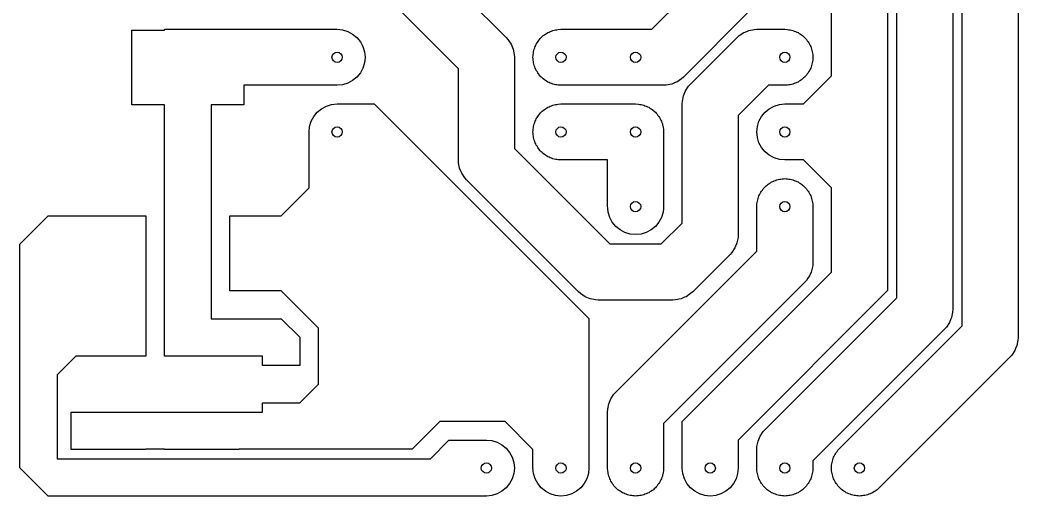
# Model space of a CAD drawing. Extents: x 33.7 to 69.8, y -82.2 to -44.8.
# Drawn here: x 35.88 to 69.85, y -82.23 to -66.04 of the extents above; entities that cross this region are included whole.
import ezdxf

# ---------------------------------------------------------------- set-up
doc = ezdxf.new("R2010")
doc.units = 0
doc.layers.add('BLACK', color=7, linetype='CONTINUOUS')

msp = doc.modelspace()

# ---------------------------------------------------------------- linework, layer by layer
at = {"layer": 'BLACK', "linetype": 'CONTINUOUS'}
for p, q in [((69.85, -59.055), (69.85, -76.835)), ((67.945, -76.440462), (67.945, -59.449538)), ((67.6275, -60.0075), (67.6275, -75.8825)), ((65.7225, -75.487962), (65.7225, -60.402038)), ((65.4045, -60.648161), (65.4045, -75.241839)), ((49.886019, -64.096481), (52.426019, -66.63648)), ((57.390462, -66.3575), (59.65148, -64.096481)), ((63.5, -67.945), (63.5, -64.135)), ((50.8, -67.704538), (48.817962, -65.7225)), ((60.719539, -65.7225), (58.458519, -67.983519)), ((39.6875, -68.922501), (39.6875, -66.382501)), ((39.6875, -66.382501), (40.798751, -66.382501)), ((40.798751, -66.372375), (40.803108, -66.361857)), ((40.798751, -66.382501), (40.798751, -66.372375)), ((40.803108, -66.361857), (40.813626, -66.3575)), ((40.813626, -66.3575), (46.657626, -66.3575)), ((46.657626, -66.3575), (46.660483, -66.358683)), ((46.660483, -66.358683), (46.6725, -66.3575)), ((46.6725, -66.3575), (46.858324, -66.375802)), ((46.858324, -66.375802), (47.037006, -66.430005)), ((47.037006, -66.430005), (47.201681, -66.518025)), ((47.201681, -66.518025), (47.346019, -66.636481)), ((53.655151, -66.606796), (53.68824, -66.573708)), ((53.68824, -66.573708), (53.727144, -66.547712)), ((53.727144, -66.547712), (53.763319, -66.518025)), ((53.763319, -66.518025), (53.80459, -66.495964)), ((53.80459, -66.495964), (53.843495, -66.46997)), ((53.843495, -66.46997), (53.886726, -66.452062)), ((53.886726, -66.452062), (53.927994, -66.430005)), ((53.927994, -66.430005), (53.972769, -66.416422)), ((53.972769, -66.416422), (54.016004, -66.398514)), ((54.016004, -66.398514), (54.061898, -66.389385)), ((54.061898, -66.389385), (54.106676, -66.375802)), ((54.106676, -66.375802), (54.153248, -66.371215)), ((54.153248, -66.371215), (54.199139, -66.362087)), ((54.199139, -66.362087), (54.2925, -66.3575)), ((54.2925, -66.3575), (56.832501, -66.3575)), ((56.832501, -66.3575), (57.390462, -66.3575)), ((60.286481, -66.636481), (60.35574, -66.573708)), ((60.35574, -66.573708), (60.510994, -66.46997)), ((60.510994, -66.46997), (60.561521, -66.449041)), ((60.561521, -66.449041), (60.683504, -66.398514)), ((60.683504, -66.398514), (60.866639, -66.362087)), ((60.866639, -66.362087), (60.96, -66.3575)), ((60.96, -66.3575), (61.9125, -66.3575)), ((61.9125, -66.3575), (62.005861, -66.362087)), ((62.005861, -66.362087), (62.051751, -66.371215)), ((62.051751, -66.371215), (62.098324, -66.375802)), ((62.098324, -66.375802), (62.143101, -66.389385)), ((62.143101, -66.389385), (62.188996, -66.398514)), ((62.188996, -66.398514), (62.23223, -66.416422)), ((62.23223, -66.416422), (62.277006, -66.430005)), ((62.277006, -66.430005), (62.318273, -66.452062)), ((62.318273, -66.452062), (62.361505, -66.46997)), ((62.361505, -66.46997), (62.400409, -66.495964)), ((62.400409, -66.495964), (62.441681, -66.518025)), ((62.441681, -66.518025), (62.477855, -66.547712)), ((62.477855, -66.547712), (62.51676, -66.573708)), ((62.51676, -66.573708), (62.549848, -66.606796)), ((47.346019, -66.636481), (47.464475, -66.780819)), ((47.464475, -66.780819), (47.552495, -66.945494)), ((52.426019, -66.63648), (52.488792, -66.70574)), ((52.488792, -66.70574), (52.59253, -66.860994)), ((52.59253, -66.860994), (52.59253, -66.860995)), ((52.59253, -66.860995), (52.663986, -67.033504)), ((53.412505, -66.945494), (53.434562, -66.904226)), ((53.434562, -66.904226), (53.45247, -66.860995)), ((53.45247, -66.860995), (53.478464, -66.82209)), ((53.478464, -66.82209), (53.500525, -66.780819)), ((53.500525, -66.780819), (53.530212, -66.744644)), ((53.530212, -66.744644), (53.556208, -66.70574)), ((53.556208, -66.70574), (53.589296, -66.672651)), ((53.589296, -66.672651), (53.618981, -66.636481)), ((53.618981, -66.636481), (53.655151, -66.606796)), ((58.698981, -68.223981), (60.286481, -66.636481)), ((62.549848, -66.606796), (62.586019, -66.636481)), ((62.586019, -66.636481), (62.615703, -66.672651)), ((62.615703, -66.672651), (62.648792, -66.70574)), ((62.648792, -66.70574), (62.674787, -66.744644)), ((62.674787, -66.744644), (62.704475, -66.780819)), ((62.704475, -66.780819), (62.726535, -66.82209)), ((62.726535, -66.82209), (62.75253, -66.860995)), ((62.75253, -66.860995), (62.770437, -66.904226)), ((62.770437, -66.904226), (62.792495, -66.945494)), ((47.552495, -66.945494), (47.606698, -67.124176)), ((47.606698, -67.124176), (47.625, -67.31)), ((52.663986, -67.033504), (52.700413, -67.216639)), ((52.700413, -67.216639), (52.705, -67.31)), ((53.34, -67.31), (53.344587, -67.263427)), ((53.344587, -67.216639), (53.353715, -67.170748)), ((53.344587, -67.263427), (53.344587, -67.216639)), ((53.353715, -67.170748), (53.358302, -67.124176)), ((53.358302, -67.124176), (53.371885, -67.079398)), ((53.371885, -67.079398), (53.381014, -67.033504)), ((53.381014, -67.033504), (53.398922, -66.990269)), ((53.398922, -66.990269), (53.412505, -66.945494)), ((62.792495, -66.945494), (62.806077, -66.990269)), ((62.806077, -66.990269), (62.823986, -67.033504)), ((62.823986, -67.033504), (62.833114, -67.079398)), ((62.833114, -67.079398), (62.846698, -67.124176)), ((62.846698, -67.124176), (62.851284, -67.170748)), ((62.851284, -67.170748), (62.860413, -67.216639)), ((62.860413, -67.216639), (62.860413, -67.263427)), ((62.860413, -67.263427), (62.865, -67.31)), ((47.606698, -67.495824), (47.552495, -67.674506)), ((47.625, -67.31), (47.606698, -67.495824)), ((52.705, -67.31), (52.705, -70.407962)), ((53.344587, -67.356572), (53.34, -67.31)), ((53.344587, -67.403361), (53.344587, -67.356572)), ((53.353715, -67.449251), (53.344587, -67.403361)), ((53.358302, -67.495824), (53.353715, -67.449251)), ((53.371885, -67.540601), (53.358302, -67.495824)), ((53.381014, -67.586496), (53.371885, -67.540601)), ((53.398922, -67.62973), (53.381014, -67.586496)), ((62.823986, -67.586496), (62.806077, -67.62973)), ((62.833114, -67.540601), (62.823986, -67.586496)), ((62.846698, -67.495824), (62.833114, -67.540601)), ((62.851284, -67.449251), (62.846698, -67.495824)), ((62.860413, -67.403361), (62.851284, -67.449251)), ((62.865, -67.31), (62.860413, -67.356572)), ((62.860413, -67.356572), (62.860413, -67.403361)), ((47.464475, -67.839181), (47.346019, -67.983519)), ((47.552495, -67.674506), (47.464475, -67.839181)), ((50.8, -70.8025), (50.8, -67.704538)), ((53.412505, -67.674506), (53.398922, -67.62973)), ((53.434562, -67.715773), (53.412505, -67.674506)), ((53.45247, -67.759005), (53.434562, -67.715773)), ((53.478464, -67.797909), (53.45247, -67.759005)), ((53.500525, -67.839181), (53.478464, -67.797909)), ((53.530212, -67.875355), (53.500525, -67.839181)), ((53.556208, -67.91426), (53.530212, -67.875355)), ((53.589296, -67.947348), (53.556208, -67.91426)), ((62.5475, -68.8975), (63.5, -67.945)), ((62.648792, -67.91426), (62.615703, -67.947348)), ((62.674787, -67.875355), (62.648792, -67.91426)), ((62.704475, -67.839181), (62.674787, -67.875355)), ((62.726535, -67.797909), (62.704475, -67.839181)), ((62.75253, -67.759005), (62.726535, -67.797909)), ((62.770437, -67.715773), (62.75253, -67.759005)), ((62.792495, -67.674506), (62.770437, -67.715773)), ((62.806077, -67.62973), (62.792495, -67.674506)), ((46.657626, -68.2625), (43.4975, -68.2625)), ((43.4975, -68.2625), (43.4975, -68.922501)), ((46.660483, -68.261316), (46.657626, -68.2625)), ((46.6725, -68.2625), (46.660483, -68.261316)), ((46.858324, -68.244198), (46.6725, -68.2625)), ((47.037006, -68.189995), (46.858324, -68.244198)), ((47.201681, -68.101975), (47.037006, -68.189995)), ((47.346019, -67.983519), (47.201681, -68.101975)), ((53.618981, -67.983519), (53.589296, -67.947348)), ((53.655151, -68.013203), (53.618981, -67.983519)), ((53.68824, -68.046292), (53.655151, -68.013203)), ((53.727144, -68.072287), (53.68824, -68.046292)), ((53.763319, -68.101975), (53.727144, -68.072287)), ((53.80459, -68.124035), (53.763319, -68.101975)), ((53.843495, -68.15003), (53.80459, -68.124035)), ((53.886726, -68.167937), (53.843495, -68.15003)), ((53.927994, -68.189995), (53.886726, -68.167937)), ((53.972769, -68.203577), (53.927994, -68.189995)), ((54.016004, -68.221486), (53.972769, -68.203577)), ((54.061898, -68.230614), (54.016004, -68.221486)), ((54.106676, -68.244198), (54.061898, -68.230614)), ((54.153248, -68.248784), (54.106676, -68.244198)), ((54.199139, -68.257913), (54.153248, -68.248784)), ((54.2925, -68.2625), (54.199139, -68.257913)), ((56.832501, -68.2625), (54.2925, -68.2625)), ((57.785, -68.2625), (56.832501, -68.2625)), ((57.878361, -68.257913), (57.785, -68.2625)), ((58.061496, -68.221486), (57.878361, -68.257913)), ((58.183478, -68.170958), (58.061496, -68.221486)), ((58.234006, -68.15003), (58.183478, -68.170958)), ((58.38926, -68.046292), (58.234006, -68.15003)), ((58.458519, -67.983519), (58.38926, -68.046292)), ((58.636208, -68.29324), (58.698981, -68.223981)), ((61.354538, -68.2625), (60.325, -69.292038)), ((61.9125, -68.2625), (61.354538, -68.2625)), ((62.005861, -68.257913), (61.9125, -68.2625)), ((62.051751, -68.248784), (62.005861, -68.257913)), ((62.098324, -68.244198), (62.051751, -68.248784)), ((62.143101, -68.230614), (62.098324, -68.244198)), ((62.188996, -68.221486), (62.143101, -68.230614)), ((62.23223, -68.203577), (62.188996, -68.221486)), ((62.277006, -68.189995), (62.23223, -68.203577)), ((62.318273, -68.167937), (62.277006, -68.189995)), ((62.361505, -68.15003), (62.318273, -68.167937)), ((62.400409, -68.124035), (62.361505, -68.15003)), ((62.441681, -68.101975), (62.400409, -68.124035)), ((62.477855, -68.072287), (62.441681, -68.101975)), ((62.51676, -68.046292), (62.477855, -68.072287)), ((62.549848, -68.013203), (62.51676, -68.046292)), ((62.586019, -67.983519), (62.549848, -68.013203)), ((62.615703, -67.947348), (62.586019, -67.983519)), ((58.424587, -68.804139), (58.461014, -68.621004)), ((58.461014, -68.621004), (58.53247, -68.448495)), ((58.53247, -68.448494), (58.636208, -68.29324)), ((58.53247, -68.448495), (58.53247, -68.448494)), ((40.798751, -68.922501), (39.6875, -68.922501)), ((40.798751, -72.7075), (40.798751, -68.922501)), ((43.4975, -68.922501), (42.386251, -68.922501)), ((42.386251, -68.922501), (42.386251, -76.2)), ((46.307994, -68.970005), (46.486676, -68.915802)), ((46.486676, -68.915802), (46.6725, -68.8975)), ((46.6725, -68.8975), (46.677477, -68.89799)), ((46.677477, -68.89799), (46.678661, -68.8975)), ((46.678661, -68.8975), (47.936339, -68.8975)), ((47.936339, -68.8975), (47.946857, -68.901857)), ((47.946857, -68.901857), (55.240643, -76.195643)), ((53.927994, -68.970005), (53.972769, -68.956422)), ((53.972769, -68.956422), (54.016004, -68.938514)), ((54.016004, -68.938514), (54.061898, -68.929385)), ((54.061898, -68.929385), (54.106676, -68.915802)), ((54.106676, -68.915802), (54.153248, -68.911215)), ((54.153248, -68.911215), (54.199139, -68.902087)), ((54.199139, -68.902087), (54.2925, -68.8975)), ((54.2925, -68.8975), (56.832501, -68.8975)), ((56.832501, -68.8975), (56.925862, -68.902087)), ((56.925862, -68.902087), (56.971753, -68.911215)), ((56.971753, -68.911215), (57.018324, -68.915802)), ((57.018324, -68.915802), (57.063099, -68.929384)), ((57.063099, -68.929384), (57.108997, -68.938514)), ((57.108997, -68.938514), (57.152233, -68.956423)), ((57.152233, -68.956423), (57.197006, -68.970005)), ((58.42, -68.8975), (58.424587, -68.804139)), ((58.42, -72.947962), (58.42, -68.8975)), ((61.547994, -68.970005), (61.726676, -68.915802)), ((61.726676, -68.915802), (61.9125, -68.8975)), ((61.9125, -68.8975), (61.924517, -68.898683)), ((61.924517, -68.898683), (61.927375, -68.8975)), ((61.927375, -68.8975), (62.5475, -68.8975)), ((45.880525, -69.320819), (45.998981, -69.176481)), ((45.998981, -69.176481), (46.143319, -69.058025)), ((46.143319, -69.058025), (46.307994, -68.970005)), ((53.500525, -69.320819), (53.530212, -69.284644)), ((53.530212, -69.284644), (53.556208, -69.24574)), ((53.556208, -69.24574), (53.589296, -69.212651)), ((53.589296, -69.212651), (53.618981, -69.176481)), ((53.618981, -69.176481), (53.655151, -69.146796)), ((53.655151, -69.146796), (53.68824, -69.113708)), ((53.68824, -69.113708), (53.727144, -69.087712)), ((53.727144, -69.087712), (53.763319, -69.058025)), ((53.763319, -69.058025), (53.80459, -69.035964)), ((53.80459, -69.035964), (53.843495, -69.00997)), ((53.843495, -69.00997), (53.886726, -68.992062)), ((53.886726, -68.992062), (53.927994, -68.970005)), ((57.197006, -68.970005), (57.23827, -68.992061)), ((57.23827, -68.992061), (57.281506, -69.00997)), ((57.281506, -69.00997), (57.320414, -69.035967)), ((57.320414, -69.035967), (57.361681, -69.058025)), ((57.361681, -69.058025), (57.397851, -69.087709)), ((57.397851, -69.087709), (57.436761, -69.113708)), ((57.436761, -69.113708), (57.469853, -69.1468)), ((57.469853, -69.1468), (57.506019, -69.176481)), ((57.506019, -69.176481), (57.535699, -69.212646)), ((57.535699, -69.212646), (57.568793, -69.24574)), ((57.568793, -69.24574), (57.594792, -69.284651)), ((57.594792, -69.284651), (57.624475, -69.320819)), ((60.325, -69.292038), (60.325, -73.3425)), ((61.120525, -69.320819), (61.238981, -69.176481)), ((61.238981, -69.176481), (61.383319, -69.058025)), ((61.383319, -69.058025), (61.547994, -68.970005)), ((45.738302, -69.664176), (45.792505, -69.485494)), ((45.792505, -69.485494), (45.880525, -69.320819)), ((53.358302, -69.664176), (53.371885, -69.619398)), ((53.371885, -69.619398), (53.381014, -69.573504)), ((53.381014, -69.573504), (53.398922, -69.530269)), ((53.398922, -69.530269), (53.412505, -69.485494)), ((53.412505, -69.485494), (53.434562, -69.444226)), ((53.434562, -69.444226), (53.45247, -69.400995)), ((53.45247, -69.400995), (53.478464, -69.36209)), ((53.478464, -69.36209), (53.500525, -69.320819)), ((57.624475, -69.320819), (57.646531, -69.362083)), ((57.646531, -69.362083), (57.672531, -69.400995)), ((57.672531, -69.400995), (57.690441, -69.444234)), ((57.690441, -69.444234), (57.712495, -69.485494)), ((57.712495, -69.485494), (57.726074, -69.53026)), ((57.726074, -69.53026), (57.743987, -69.573504)), ((57.743987, -69.573504), (57.753117, -69.619407)), ((57.753117, -69.619407), (57.766698, -69.664176)), ((60.978302, -69.664176), (61.032505, -69.485494)), ((61.032505, -69.485494), (61.120525, -69.320819)), ((45.72, -69.85), (45.738302, -69.664176)), ((45.72049, -69.854977), (45.72, -69.85)), ((45.72, -69.856161), (45.72049, -69.854977)), ((45.72, -71.755), (45.72, -69.856161)), ((53.34, -69.85), (53.344587, -69.803427)), ((53.344587, -69.896572), (53.34, -69.85)), ((53.344587, -69.756639), (53.353715, -69.710748)), ((53.344587, -69.803427), (53.344587, -69.756639)), ((53.344587, -69.943361), (53.344587, -69.896572)), ((53.353715, -69.989251), (53.344587, -69.943361)), ((53.353715, -69.710748), (53.358302, -69.664176)), ((57.766698, -69.664176), (57.771283, -69.710738)), ((57.771283, -69.710738), (57.780414, -69.756639)), ((57.780414, -69.756639), (57.785001, -69.85)), ((57.785001, -69.85), (57.785001, -72.350001)), ((60.96, -69.85), (60.978302, -69.664176)), ((60.978302, -70.035824), (60.96, -69.85)), ((53.358302, -70.035824), (53.353715, -69.989251)), ((53.371885, -70.080601), (53.358302, -70.035824)), ((53.381014, -70.126496), (53.371885, -70.080601)), ((53.398922, -70.16973), (53.381014, -70.126496)), ((53.412505, -70.214506), (53.398922, -70.16973)), ((53.434562, -70.255773), (53.412505, -70.214506)), ((53.45247, -70.299005), (53.434562, -70.255773)), ((53.478464, -70.337909), (53.45247, -70.299005)), ((61.032505, -70.214506), (60.978302, -70.035824)), ((61.120525, -70.379181), (61.032505, -70.214506)), ((52.705, -70.407962), (55.957038, -73.66)), ((53.500525, -70.379181), (53.478464, -70.337909)), ((53.530212, -70.415355), (53.500525, -70.379181)), ((53.556208, -70.45426), (53.530212, -70.415355)), ((53.589296, -70.487348), (53.556208, -70.45426)), ((53.618981, -70.523519), (53.589296, -70.487348)), ((53.655151, -70.553203), (53.618981, -70.523519)), ((53.68824, -70.586292), (53.655151, -70.553203)), ((53.727144, -70.612287), (53.68824, -70.586292)), ((53.763319, -70.641975), (53.727144, -70.612287)), ((53.80459, -70.664035), (53.763319, -70.641975)), ((61.238981, -70.523519), (61.120525, -70.379181)), ((61.383319, -70.641975), (61.238981, -70.523519)), ((61.547994, -70.729995), (61.383319, -70.641975)), ((50.804587, -70.895861), (50.8, -70.8025)), ((50.841014, -71.078996), (50.804587, -70.895861)), ((53.843495, -70.69003), (53.80459, -70.664035)), ((53.886726, -70.707937), (53.843495, -70.69003)), ((53.927994, -70.729995), (53.886726, -70.707937)), ((53.972769, -70.743577), (53.927994, -70.729995)), ((54.016004, -70.761486), (53.972769, -70.743577)), ((54.061898, -70.770614), (54.016004, -70.761486)), ((54.106676, -70.784198), (54.061898, -70.770614)), ((54.153248, -70.788784), (54.106676, -70.784198)), ((54.199139, -70.797913), (54.153248, -70.788784)), ((54.2925, -70.8025), (54.199139, -70.797913)), ((55.880001, -70.8025), (54.2925, -70.8025)), ((55.880001, -72.350001), (55.880001, -70.8025)), ((61.726676, -70.784198), (61.547994, -70.729995)), ((61.9125, -70.8025), (61.726676, -70.784198)), ((61.924517, -70.801316), (61.9125, -70.8025)), ((61.927375, -70.8025), (61.924517, -70.801316)), ((62.5475, -70.8025), (61.927375, -70.8025)), ((63.5, -71.755), (62.5475, -70.8025)), ((50.891541, -71.200978), (50.841014, -71.078996)), ((50.91247, -71.251506), (50.891541, -71.200978)), ((51.016208, -71.40676), (50.91247, -71.251506)), ((51.078981, -71.476019), (51.016208, -71.40676)), ((54.888981, -75.286019), (51.078981, -71.476019)), ((61.275151, -71.686796), (61.30824, -71.653708)), ((61.30824, -71.653708), (61.347144, -71.627712)), ((61.347144, -71.627712), (61.383319, -71.598025)), ((61.383319, -71.598025), (61.42459, -71.575964)), ((61.42459, -71.575964), (61.463495, -71.54997)), ((61.463495, -71.54997), (61.506726, -71.532062)), ((61.506726, -71.532062), (61.547994, -71.510005)), ((61.547994, -71.510005), (61.592769, -71.496422)), ((61.592769, -71.496422), (61.636004, -71.478514)), ((61.636004, -71.478514), (61.681898, -71.469385)), ((61.681898, -71.469385), (61.726676, -71.455802)), ((61.726676, -71.455802), (61.773248, -71.451215)), ((61.773248, -71.451215), (61.819139, -71.442087)), ((61.819139, -71.442087), (61.865927, -71.442087)), ((61.865927, -71.442087), (61.9125, -71.4375)), ((61.9125, -71.4375), (61.959073, -71.442087)), ((61.959073, -71.442087), (62.005861, -71.442087)), ((62.005861, -71.442087), (62.051751, -71.451215)), ((62.051751, -71.451215), (62.098324, -71.455802)), ((62.098324, -71.455802), (62.143101, -71.469385)), ((62.143101, -71.469385), (62.188996, -71.478514)), ((62.188996, -71.478514), (62.23223, -71.496422)), ((62.23223, -71.496422), (62.277006, -71.510005)), ((62.277006, -71.510005), (62.318273, -71.532062)), ((62.318273, -71.532062), (62.361505, -71.54997)), ((62.361505, -71.54997), (62.400409, -71.575964)), ((62.400409, -71.575964), (62.441681, -71.598025)), ((62.441681, -71.598025), (62.477855, -71.627712)), ((62.477855, -71.627712), (62.51676, -71.653708)), ((62.51676, -71.653708), (62.549848, -71.686796)), ((44.7675, -72.7075), (45.72, -71.755)), ((61.032505, -72.025494), (61.054562, -71.984226)), ((61.054562, -71.984226), (61.07247, -71.940995)), ((61.07247, -71.940995), (61.098464, -71.90209)), ((61.098464, -71.90209), (61.120525, -71.860819)), ((61.120525, -71.860819), (61.150212, -71.824644)), ((61.150212, -71.824644), (61.176208, -71.78574)), ((61.176208, -71.78574), (61.209296, -71.752651)), ((61.209296, -71.752651), (61.238981, -71.716481)), ((61.238981, -71.716481), (61.275151, -71.686796)), ((62.549848, -71.686796), (62.586019, -71.716481)), ((62.586019, -71.716481), (62.615703, -71.752651)), ((62.615703, -71.752651), (62.648792, -71.78574)), ((62.648792, -71.78574), (62.674787, -71.824644)), ((62.674787, -71.824644), (62.704475, -71.860819)), ((62.704475, -71.860819), (62.726535, -71.90209)), ((62.726535, -71.90209), (62.75253, -71.940995)), ((62.75253, -71.940995), (62.770437, -71.984226)), ((62.770437, -71.984226), (62.792495, -72.025494)), ((63.5, -74.6125), (63.5, -71.755)), ((55.881312, -72.376687), (55.880001, -72.350001)), ((57.785001, -72.350001), (57.783689, -72.376687)), ((60.96, -72.39), (60.964587, -72.296639)), ((60.964587, -72.296639), (60.973715, -72.250748)), ((60.973715, -72.250748), (60.978302, -72.204176)), ((60.978302, -72.204176), (60.991885, -72.159398)), ((60.991885, -72.159398), (61.001014, -72.113504)), ((61.001014, -72.113504), (61.018922, -72.070269)), ((61.018922, -72.070269), (61.032505, -72.025494)), ((62.792495, -72.025494), (62.806077, -72.070269)), ((62.806077, -72.070269), (62.823986, -72.113504)), ((62.823986, -72.113504), (62.833114, -72.159398)), ((62.833114, -72.159398), (62.846698, -72.204176)), ((62.846698, -72.204176), (62.851284, -72.250748)), ((62.851284, -72.250748), (62.860413, -72.296639)), ((62.860413, -72.296639), (62.865, -72.39)), ((55.880001, -72.39), (55.881312, -72.376687)), ((55.883922, -72.429814), (55.880001, -72.39)), ((55.884588, -72.443362), (55.883922, -72.429814)), ((55.885912, -72.450021), (55.884588, -72.443362)), ((55.898303, -72.575824), (55.885912, -72.450021)), ((55.952506, -72.754506), (55.898303, -72.575824)), ((57.766699, -72.575824), (57.712496, -72.754506)), ((57.779089, -72.450021), (57.766699, -72.575824)), ((57.780414, -72.443362), (57.779089, -72.450021)), ((57.781079, -72.429814), (57.780414, -72.443362)), ((57.785001, -72.39), (57.781079, -72.429814)), ((57.783689, -72.376687), (57.785001, -72.39)), ((60.96, -73.900462), (60.96, -72.39)), ((62.865, -72.39), (62.865, -74.295)), ((35.881857, -73.655643), (36.825643, -72.711857)), ((36.825643, -72.711857), (36.836161, -72.7075)), ((36.836161, -72.7075), (40.148875, -72.7075)), ((40.148875, -72.7075), (40.16375, -72.7075)), ((40.16375, -72.7075), (40.16375, -72.722375)), ((40.16375, -72.722375), (40.16375, -76.2)), ((40.79875, -75.2475), (40.79875, -72.7075)), ((40.79875, -72.7075), (40.798751, -72.7075)), ((43.02125, -75.2475), (43.02125, -72.7075)), ((43.02125, -72.7075), (44.60875, -72.7075)), ((44.60875, -72.7075), (44.7675, -72.7075)), ((56.040526, -72.919181), (55.952506, -72.754506)), ((56.158982, -73.063519), (56.040526, -72.919181)), ((57.624476, -72.919181), (57.50602, -73.063519)), ((57.712496, -72.754506), (57.624476, -72.919181)), ((57.707962, -73.66), (58.42, -72.947962)), ((56.30332, -73.181975), (56.158982, -73.063519)), ((56.467995, -73.269995), (56.30332, -73.181975)), ((56.646677, -73.324198), (56.467995, -73.269995)), ((56.832501, -73.3425), (56.646677, -73.324198)), ((57.018325, -73.324198), (56.832501, -73.3425)), ((57.197007, -73.269995), (57.018325, -73.324198)), ((57.361682, -73.181975), (57.197007, -73.269995)), ((57.50602, -73.063519), (57.361682, -73.181975)), ((60.325, -73.3425), (60.320413, -73.435861)), ((35.8775, -73.666161), (35.881857, -73.655643)), ((35.8775, -81.273839), (35.8775, -73.666161)), ((55.957038, -73.66), (57.707962, -73.66)), ((60.268806, -73.655643), (60.21253, -73.791506)), ((60.283986, -73.618996), (60.268806, -73.655643)), ((60.320413, -73.435861), (60.283986, -73.618996)), ((56.158981, -78.701481), (60.96, -73.900462)), ((60.046019, -74.016019), (58.776019, -75.286019)), ((60.108792, -73.94676), (60.046019, -74.016019)), ((60.21253, -73.791506), (60.108792, -73.94676)), ((62.860413, -74.388361), (62.823986, -74.571496)), ((62.865, -74.295), (62.860413, -74.388361)), ((58.424357, -79.688143), (63.5, -74.6125)), ((62.807001, -74.6125), (62.75253, -74.744006)), ((62.823986, -74.571496), (62.807001, -74.6125)), ((62.586019, -74.968519), (57.785, -79.769538)), ((62.648782, -74.899269), (62.586019, -74.968519)), ((62.648792, -74.89926), (62.648782, -74.899269)), ((62.700661, -74.821632), (62.648792, -74.89926)), ((62.75253, -74.744006), (62.700661, -74.821632)), ((40.798751, -75.2475), (40.79875, -75.2475)), ((40.798751, -76.2), (40.798751, -75.2475)), ((43.036125, -75.2475), (43.02125, -75.2475)), ((44.7675, -75.2475), (43.036125, -75.2475)), ((46.0375, -76.5175), (44.7675, -75.2475)), ((54.95823, -75.348782), (54.888981, -75.286019)), ((54.95824, -75.348792), (54.95823, -75.348782)), ((55.035867, -75.400661), (54.95824, -75.348792)), ((55.113494, -75.45253), (55.035867, -75.400661)), ((58.70676, -75.348792), (58.551506, -75.45253)), ((58.776019, -75.286019), (58.70676, -75.348792)), ((65.400143, -75.252357), (60.325, -80.3275)), ((65.4045, -75.241839), (65.400143, -75.252357)), ((55.286004, -75.523986), (55.113494, -75.45253)), ((55.46914, -75.560414), (55.286004, -75.523986)), ((55.469159, -75.560414), (55.46914, -75.560414)), ((55.5625, -75.565), (55.469159, -75.560414)), ((58.1025, -75.565), (55.5625, -75.565)), ((58.195861, -75.560413), (58.1025, -75.565)), ((58.378996, -75.523986), (58.195861, -75.560413)), ((58.500978, -75.473458), (58.378996, -75.523986)), ((58.551506, -75.45253), (58.500978, -75.473458)), ((61.238981, -79.971481), (65.7225, -75.487962)), ((67.622913, -75.975861), (67.586486, -76.158996)), ((67.6275, -75.8825), (67.622913, -75.975861)), ((40.16375, -76.2), (40.16375, -77.47)), ((40.798749, -77.47), (40.798749, -76.2)), ((40.798749, -76.2), (40.798751, -76.2)), ((42.386251, -76.2), (43.338749, -76.2)), ((43.338749, -76.2), (44.761339, -76.2)), ((44.761339, -76.2), (44.771857, -76.204357)), ((44.771857, -76.204357), (45.398143, -76.830643)), ((55.240643, -76.195643), (55.245, -76.206161)), ((55.245, -76.206161), (55.245, -81.265125)), ((67.51503, -76.331506), (67.411292, -76.48676)), ((67.566949, -76.206161), (67.51503, -76.331506)), ((67.586486, -76.158996), (67.566949, -76.206161)), ((46.0375, -78.4225), (46.0375, -76.5175)), ((67.348519, -76.556019), (62.865, -81.039538)), ((63.778981, -80.606481), (67.945, -76.440462)), ((67.411292, -76.48676), (67.348519, -76.556019)), ((45.398143, -76.830643), (45.399948, -76.835001)), ((45.399948, -76.835001), (45.4025, -76.835001)), ((45.4025, -76.835001), (45.4025, -77.787501)), ((69.808986, -77.111496), (69.767127, -77.21255)), ((69.845413, -76.928361), (69.808986, -77.111496)), ((69.85, -76.835), (69.845413, -76.928361)), ((69.633792, -77.43926), (69.571019, -77.508519)), ((69.73753, -77.284006), (69.633792, -77.43926)), ((69.767127, -77.21255), (69.73753, -77.284006)), ((37.7825, -77.47), (37.1475, -78.105)), ((40.148875, -77.47), (37.7825, -77.47)), ((40.16375, -77.47), (40.148875, -77.47)), ((40.813626, -77.47), (40.798749, -77.47)), ((44.1325, -77.47), (40.813626, -77.47)), ((44.1325, -77.787501), (44.1325, -77.47)), ((45.4025, -77.787501), (44.1325, -77.787501)), ((69.571019, -77.508519), (65.126019, -81.953519)), ((37.1475, -78.105), (37.1475, -80.9625)), ((45.4025, -79.0575), (46.0375, -78.4225)), ((55.99247, -78.925994), (56.096208, -78.77074)), ((56.096208, -78.77074), (56.158981, -78.701481)), ((44.1325, -79.375), (44.1325, -79.057499)), ((44.1325, -79.057499), (45.4025, -79.057499)), ((45.4025, -79.057499), (45.4025, -79.0575)), ((55.884587, -79.281639), (55.921014, -79.098504)), ((55.921014, -79.098504), (55.99247, -78.925995)), ((55.99247, -78.925995), (55.99247, -78.925994)), ((37.62375, -80.645), (37.62375, -79.375)), ((37.62375, -79.375), (40.16375, -79.375)), ((40.16375, -79.375), (44.1325, -79.375)), ((55.88, -79.375), (55.884587, -79.281639)), ((55.88, -81.28), (55.88, -79.375)), ((50.165, -79.6925), (49.222357, -80.635143)), ((52.3875, -79.6925), (50.165, -79.6925)), ((53.34, -80.645), (52.3875, -79.6925)), ((57.785, -79.769538), (57.785, -81.28)), ((58.42, -79.698661), (58.424357, -79.688143)), ((58.42, -81.265125), (58.42, -79.698661)), ((61.07247, -80.195994), (61.176208, -80.04074)), ((61.176208, -80.04074), (61.238981, -79.971481)), ((49.8475, -80.9625), (50.478143, -80.331857)), ((50.478143, -80.331857), (50.488661, -80.3275)), ((50.488661, -80.3275), (51.737625, -80.3275)), ((51.737625, -80.3275), (51.740482, -80.328683)), ((51.740482, -80.328683), (51.7525, -80.3275)), ((51.7525, -80.3275), (51.938324, -80.345802)), ((51.938324, -80.345802), (52.117006, -80.400005)), ((52.117006, -80.400005), (52.281681, -80.488025)), ((52.281681, -80.488025), (52.426019, -80.606481)), ((60.325, -80.3275), (60.325, -81.265125)), ((60.964587, -80.551639), (61.001014, -80.368504)), ((61.001014, -80.368504), (61.07247, -80.195995)), ((61.07247, -80.195995), (61.07247, -80.195994)), ((40.16375, -80.645), (37.62375, -80.645)), ((40.190257, -80.64), (40.16375, -80.64)), ((40.16375, -80.64), (40.16375, -80.645)), ((40.190743, -80.639992), (40.190257, -80.64)), ((40.205786, -80.6395), (40.190743, -80.639992)), ((40.205788, -80.6395), (40.205786, -80.6395)), ((40.756711, -80.6395), (40.205788, -80.6395)), ((40.756713, -80.6395), (40.756711, -80.6395)), ((40.771756, -80.639992), (40.756713, -80.6395)), ((40.772242, -80.64), (40.771756, -80.639992)), ((40.798749, -80.64), (40.772242, -80.64)), ((40.798749, -80.645), (40.798749, -80.64)), ((43.338749, -80.645), (40.798749, -80.645)), ((43.365256, -80.64), (43.338749, -80.64)), ((43.338749, -80.64), (43.338749, -80.645)), ((43.365742, -80.639992), (43.365256, -80.64)), ((43.380785, -80.6395), (43.365742, -80.639992)), ((49.211839, -80.6395), (43.380785, -80.6395)), ((49.222357, -80.635143), (49.211839, -80.6395)), ((52.426019, -80.606481), (52.544475, -80.750819)), ((52.544475, -80.750819), (52.632495, -80.915494)), ((53.34, -81.265125), (53.34, -80.645)), ((60.96, -80.645), (60.964587, -80.551639)), ((60.96, -81.28), (60.96, -80.645)), ((63.594562, -80.874226), (63.61247, -80.830994)), ((63.61247, -80.830994), (63.638466, -80.792087)), ((63.638466, -80.792087), (63.660525, -80.750819)), ((63.660525, -80.750819), (63.690211, -80.714645)), ((63.690211, -80.714645), (63.716208, -80.67574)), ((63.716208, -80.67574), (63.778981, -80.606481)), ((37.1475, -80.9625), (37.581712, -80.9625)), ((37.581712, -80.9625), (37.583652, -80.962627)), ((37.583652, -80.962627), (37.58398, -80.96267)), ((37.58398, -80.96267), (37.586486, -80.963)), ((37.586486, -80.963), (37.58649, -80.963)), ((37.58649, -80.963), (40.20101, -80.963)), ((40.20101, -80.963), (40.201014, -80.963)), ((40.201014, -80.963), (40.203558, -80.962664)), ((40.203558, -80.962664), (40.203848, -80.962627)), ((40.203848, -80.962627), (40.205788, -80.9625)), ((40.205788, -80.9625), (40.756711, -80.9625)), ((40.756711, -80.9625), (40.758651, -80.962627)), ((40.758651, -80.962627), (40.758979, -80.96267)), ((40.758979, -80.96267), (40.761485, -80.963)), ((40.761485, -80.963), (40.761489, -80.963)), ((40.761489, -80.963), (43.376009, -80.963)), ((43.376009, -80.963), (43.376013, -80.963)), ((43.376013, -80.963), (43.378557, -80.962664)), ((43.378557, -80.962664), (43.378847, -80.962627)), ((43.378847, -80.962627), (43.380787, -80.9625)), ((43.380787, -80.9625), (49.8475, -80.9625)), ((52.632495, -80.915494), (52.686698, -81.094176)), ((52.686698, -81.094176), (52.705, -81.28)), ((62.865, -81.039538), (62.865, -81.28)), ((63.504587, -81.186639), (63.513714, -81.14075)), ((63.504587, -81.233427), (63.504587, -81.186639)), ((63.513714, -81.14075), (63.518302, -81.094176)), ((63.518302, -81.094176), (63.531887, -81.049391)), ((63.531887, -81.049391), (63.541015, -81.003504)), ((63.541015, -81.003504), (63.55892, -80.960275)), ((63.55892, -80.960275), (63.572505, -80.915494)), ((63.572505, -80.915494), (63.594562, -80.874226)), ((35.881857, -81.284357), (35.8775, -81.273839)), ((36.825143, -82.227643), (35.881857, -81.284357)), ((52.686698, -81.465824), (52.632495, -81.644506)), ((52.705, -81.28), (52.686698, -81.465824)), ((53.341183, -81.267982), (53.34, -81.265125)), ((53.34, -81.28), (53.341183, -81.267982)), ((53.358302, -81.465824), (53.34, -81.28)), ((53.412505, -81.644506), (53.358302, -81.465824)), ((55.226698, -81.465824), (55.172495, -81.644506)), ((55.245, -81.28), (55.226698, -81.465824)), ((55.245, -81.265125), (55.243816, -81.267982)), ((55.243816, -81.267982), (55.245, -81.28)), ((55.884587, -81.373361), (55.88, -81.28)), ((55.893715, -81.419251), (55.884587, -81.373361)), ((55.898302, -81.465824), (55.893715, -81.419251)), ((55.911885, -81.510601), (55.898302, -81.465824)), ((55.921014, -81.556496), (55.911885, -81.510601)), ((57.753114, -81.510601), (57.743986, -81.556496)), ((57.766698, -81.465824), (57.753114, -81.510601)), ((57.771284, -81.419251), (57.766698, -81.465824)), ((57.780413, -81.373361), (57.771284, -81.419251)), ((57.785, -81.28), (57.780413, -81.373361)), ((58.421183, -81.267982), (58.42, -81.265125)), ((58.42, -81.28), (58.421183, -81.267982)), ((58.438302, -81.465824), (58.42, -81.28)), ((58.492505, -81.644506), (58.438302, -81.465824)), ((60.306698, -81.465824), (60.252495, -81.644506)), ((60.325, -81.28), (60.306698, -81.465824)), ((60.325, -81.265125), (60.323816, -81.267982)), ((60.323816, -81.267982), (60.325, -81.28)), ((60.964587, -81.373361), (60.96, -81.28)), ((60.973715, -81.419251), (60.964587, -81.373361)), ((60.978302, -81.465824), (60.973715, -81.419251)), ((60.991885, -81.510601), (60.978302, -81.465824)), ((61.001014, -81.556496), (60.991885, -81.510601)), ((62.833114, -81.510601), (62.823986, -81.556496)), ((62.846698, -81.465824), (62.833114, -81.510601)), ((62.851284, -81.419251), (62.846698, -81.465824)), ((62.860413, -81.373361), (62.851284, -81.419251)), ((62.865, -81.28), (62.860413, -81.373361)), ((63.5, -81.28), (63.504587, -81.233427)), ((63.504587, -81.326572), (63.5, -81.28)), ((63.504587, -81.373361), (63.504587, -81.326572)), ((63.513714, -81.419249), (63.504587, -81.373361)), ((63.518302, -81.465824), (63.513714, -81.419249)), ((63.531887, -81.510608), (63.518302, -81.465824)), ((63.541015, -81.556496), (63.531887, -81.510608)), ((52.544475, -81.809181), (52.426019, -81.953519)), ((52.632495, -81.644506), (52.544475, -81.809181)), ((53.500525, -81.809181), (53.412505, -81.644506)), ((53.618981, -81.953519), (53.500525, -81.809181)), ((55.084475, -81.809181), (54.966019, -81.953519)), ((55.172495, -81.644506), (55.084475, -81.809181)), ((55.938922, -81.59973), (55.921014, -81.556496)), ((55.952505, -81.644506), (55.938922, -81.59973)), ((55.974562, -81.685773), (55.952505, -81.644506)), ((55.99247, -81.729005), (55.974562, -81.685773)), ((56.018464, -81.767909), (55.99247, -81.729005)), ((56.040525, -81.809181), (56.018464, -81.767909)), ((56.070212, -81.845355), (56.040525, -81.809181)), ((56.096208, -81.88426), (56.070212, -81.845355)), ((57.594787, -81.845355), (57.568792, -81.88426)), ((57.624475, -81.809181), (57.594787, -81.845355)), ((57.646535, -81.767909), (57.624475, -81.809181)), ((57.67253, -81.729005), (57.646535, -81.767909)), ((57.690437, -81.685773), (57.67253, -81.729005)), ((57.712495, -81.644506), (57.690437, -81.685773)), ((57.726077, -81.59973), (57.712495, -81.644506)), ((57.743986, -81.556496), (57.726077, -81.59973)), ((58.580525, -81.809181), (58.492505, -81.644506)), ((58.698981, -81.953519), (58.580525, -81.809181)), ((60.164475, -81.809181), (60.046019, -81.953519)), ((60.252495, -81.644506), (60.164475, -81.809181)), ((61.018922, -81.59973), (61.001014, -81.556496)), ((61.032505, -81.644506), (61.018922, -81.59973)), ((61.054562, -81.685773), (61.032505, -81.644506)), ((61.07247, -81.729005), (61.054562, -81.685773)), ((61.098464, -81.767909), (61.07247, -81.729005)), ((61.120525, -81.809181), (61.098464, -81.767909)), ((61.150212, -81.845355), (61.120525, -81.809181)), ((61.176208, -81.88426), (61.150212, -81.845355)), ((62.674787, -81.845355), (62.648792, -81.88426)), ((62.704475, -81.809181), (62.674787, -81.845355)), ((62.726535, -81.767909), (62.704475, -81.809181)), ((62.75253, -81.729005), (62.726535, -81.767909)), ((62.770437, -81.685773), (62.75253, -81.729005)), ((62.792495, -81.644506), (62.770437, -81.685773)), ((62.806077, -81.59973), (62.792495, -81.644506)), ((62.823986, -81.556496), (62.806077, -81.59973)), ((63.55892, -81.599724), (63.541015, -81.556496)), ((63.572505, -81.644506), (63.55892, -81.599724)), ((63.594562, -81.685773), (63.572505, -81.644506)), ((63.61247, -81.729006), (63.594562, -81.685773)), ((63.638466, -81.767912), (63.61247, -81.729006)), ((63.660525, -81.809181), (63.638466, -81.767912)), ((63.690211, -81.845354), (63.660525, -81.809181)), ((63.716208, -81.88426), (63.690211, -81.845354)), ((52.117006, -82.159995), (51.938324, -82.214198)), ((52.281681, -82.071975), (52.117006, -82.159995)), ((52.426019, -81.953519), (52.281681, -82.071975)), ((53.763319, -82.071975), (53.618981, -81.953519)), ((53.927994, -82.159995), (53.763319, -82.071975)), ((54.106676, -82.214198), (53.927994, -82.159995)), ((54.657006, -82.159995), (54.478324, -82.214198)), ((54.821681, -82.071975), (54.657006, -82.159995)), ((54.966019, -81.953519), (54.821681, -82.071975)), ((56.129296, -81.917348), (56.096208, -81.88426)), ((56.158981, -81.953519), (56.129296, -81.917348)), ((56.195151, -81.983203), (56.158981, -81.953519)), ((56.22824, -82.016292), (56.195151, -81.983203)), ((56.267144, -82.042287), (56.22824, -82.016292)), ((56.303319, -82.071975), (56.267144, -82.042287)), ((56.34459, -82.094035), (56.303319, -82.071975)), ((56.383495, -82.12003), (56.34459, -82.094035)), ((56.426726, -82.137937), (56.383495, -82.12003)), ((56.467994, -82.159995), (56.426726, -82.137937)), ((56.512769, -82.173577), (56.467994, -82.159995)), ((56.556004, -82.191486), (56.512769, -82.173577)), ((56.601898, -82.200614), (56.556004, -82.191486)), ((56.646676, -82.214198), (56.601898, -82.200614)), ((57.063101, -82.200614), (57.018324, -82.214198)), ((57.108996, -82.191486), (57.063101, -82.200614)), ((57.15223, -82.173577), (57.108996, -82.191486)), ((57.197006, -82.159995), (57.15223, -82.173577)), ((57.238273, -82.137937), (57.197006, -82.159995)), ((57.281505, -82.12003), (57.238273, -82.137937)), ((57.320409, -82.094035), (57.281505, -82.12003)), ((57.361681, -82.071975), (57.320409, -82.094035)), ((57.397855, -82.042287), (57.361681, -82.071975)), ((57.43676, -82.016292), (57.397855, -82.042287)), ((57.469848, -81.983203), (57.43676, -82.016292)), ((57.506019, -81.953519), (57.469848, -81.983203)), ((57.535703, -81.917348), (57.506019, -81.953519)), ((57.568792, -81.88426), (57.535703, -81.917348)), ((58.843319, -82.071975), (58.698981, -81.953519)), ((59.007994, -82.159995), (58.843319, -82.071975)), ((59.186676, -82.214198), (59.007994, -82.159995)), ((59.737006, -82.159995), (59.558324, -82.214198)), ((59.901681, -82.071975), (59.737006, -82.159995)), ((60.046019, -81.953519), (59.901681, -82.071975)), ((61.209296, -81.917348), (61.176208, -81.88426)), ((61.238981, -81.953519), (61.209296, -81.917348)), ((61.275151, -81.983203), (61.238981, -81.953519)), ((61.30824, -82.016292), (61.275151, -81.983203)), ((61.347144, -82.042287), (61.30824, -82.016292)), ((61.383319, -82.071975), (61.347144, -82.042287)), ((61.42459, -82.094035), (61.383319, -82.071975)), ((61.463495, -82.12003), (61.42459, -82.094035)), ((61.506726, -82.137937), (61.463495, -82.12003)), ((61.547994, -82.159995), (61.506726, -82.137937)), ((61.592769, -82.173577), (61.547994, -82.159995)), ((61.636004, -82.191486), (61.592769, -82.173577)), ((61.681898, -82.200614), (61.636004, -82.191486)), ((61.726676, -82.214198), (61.681898, -82.200614)), ((62.143101, -82.200614), (62.098324, -82.214198)), ((62.188996, -82.191486), (62.143101, -82.200614)), ((62.23223, -82.173577), (62.188996, -82.191486)), ((62.277006, -82.159995), (62.23223, -82.173577)), ((62.318273, -82.137937), (62.277006, -82.159995)), ((62.361505, -82.12003), (62.318273, -82.137937)), ((62.400409, -82.094035), (62.361505, -82.12003)), ((62.441681, -82.071975), (62.400409, -82.094035)), ((62.477855, -82.042287), (62.441681, -82.071975)), ((62.51676, -82.016292), (62.477855, -82.042287)), ((62.549848, -81.983203), (62.51676, -82.016292)), ((62.586019, -81.953519), (62.549848, -81.983203)), ((62.615703, -81.917348), (62.586019, -81.953519)), ((62.648792, -81.88426), (62.615703, -81.917348)), ((63.749296, -81.917348), (63.716208, -81.88426)), ((63.778981, -81.953519), (63.749296, -81.917348)), ((63.815151, -81.983203), (63.778981, -81.953519)), ((63.84824, -82.016292), (63.815151, -81.983203)), ((63.887145, -82.042288), (63.84824, -82.016292)), ((63.923319, -82.071975), (63.887145, -82.042288)), ((63.964587, -82.094033), (63.923319, -82.071975)), ((64.003494, -82.12003), (63.964587, -82.094033)), ((64.046726, -82.137937), (64.003494, -82.12003)), ((64.087994, -82.159995), (64.046726, -82.137937)), ((64.132775, -82.173579), (64.087994, -82.159995)), ((64.176004, -82.191485), (64.132775, -82.173579)), ((64.221891, -82.200612), (64.176004, -82.191485)), ((64.266676, -82.214198), (64.221891, -82.200612)), ((64.683108, -82.200612), (64.638324, -82.214198)), ((64.728996, -82.191485), (64.683108, -82.200612)), ((64.772224, -82.173579), (64.728996, -82.191485)), ((64.817006, -82.159995), (64.772224, -82.173579)), ((64.858273, -82.137937), (64.817006, -82.159995)), ((64.901506, -82.12003), (64.858273, -82.137937)), ((64.940412, -82.094033), (64.901506, -82.12003)), ((64.981681, -82.071975), (64.940412, -82.094033)), ((65.017854, -82.042288), (64.981681, -82.071975)), ((65.05676, -82.016292), (65.017854, -82.042288)), ((65.126019, -81.953519), (65.05676, -82.016292)), ((36.835661, -82.232), (36.825143, -82.227643)), ((51.737625, -82.232), (36.835661, -82.232)), ((51.739507, -82.23122), (51.737625, -82.232)), ((51.7525, -82.2325), (51.739507, -82.23122)), ((51.938324, -82.214198), (51.7525, -82.2325)), ((54.2925, -82.2325), (54.106676, -82.214198)), ((54.478324, -82.214198), (54.2925, -82.2325)), ((56.693248, -82.218784), (56.646676, -82.214198)), ((56.739139, -82.227913), (56.693248, -82.218784)), ((56.785927, -82.227913), (56.739139, -82.227913)), ((56.8325, -82.2325), (56.785927, -82.227913)), ((56.879073, -82.227913), (56.8325, -82.2325)), ((56.925861, -82.227913), (56.879073, -82.227913)), ((56.971751, -82.218784), (56.925861, -82.227913)), ((57.018324, -82.214198), (56.971751, -82.218784)), ((59.3725, -82.2325), (59.186676, -82.214198)), ((59.558324, -82.214198), (59.3725, -82.2325)), ((61.773248, -82.218784), (61.726676, -82.214198)), ((61.819139, -82.227913), (61.773248, -82.218784)), ((61.865927, -82.227913), (61.819139, -82.227913)), ((61.9125, -82.2325), (61.865927, -82.227913)), ((61.959073, -82.227913), (61.9125, -82.2325)), ((62.005861, -82.227913), (61.959073, -82.227913)), ((62.051751, -82.218784), (62.005861, -82.227913)), ((62.098324, -82.214198), (62.051751, -82.218784)), ((64.31325, -82.218785), (64.266676, -82.214198)), ((64.359139, -82.227913), (64.31325, -82.218785)), ((64.405927, -82.227913), (64.359139, -82.227913)), ((64.4525, -82.2325), (64.405927, -82.227913)), ((64.499073, -82.227913), (64.4525, -82.2325)), ((64.545861, -82.227913), (64.499073, -82.227913)), ((64.591749, -82.218785), (64.545861, -82.227913)), ((64.638324, -82.214198), (64.591749, -82.218785))]:
    msp.add_line(p, q, dxfattribs=at)
at = {"layer": 'BLACK'}
for centre in [(46.6725, -67.31), (46.6725, -67.31), (54.2925, -67.31), (54.2925, -67.31), (56.832501, -67.31), (56.832501, -67.31), (61.9125, -67.31), (61.9125, -67.31), (46.6725, -69.85), (46.6725, -69.85), (54.2925, -69.85), (54.2925, -69.85), (56.8325, -69.85), (56.8325, -69.85), (61.9125, -69.85), (61.9125, -69.85), (56.832501, -72.39), (56.832501, -72.39), (61.9125, -72.39), (61.9125, -72.39), (51.7525, -81.28), (51.7525, -81.28), (54.2925, -81.28), (54.2925, -81.28), (56.8325, -81.28), (56.8325, -81.28), (59.3725, -81.28), (59.3725, -81.28), (61.9125, -81.28), (61.9125, -81.28), (64.4525, -81.28), (64.4525, -81.28)]:
    msp.add_circle(centre, 0.175, dxfattribs=at)

doc.saveas('drawing.dxf')
